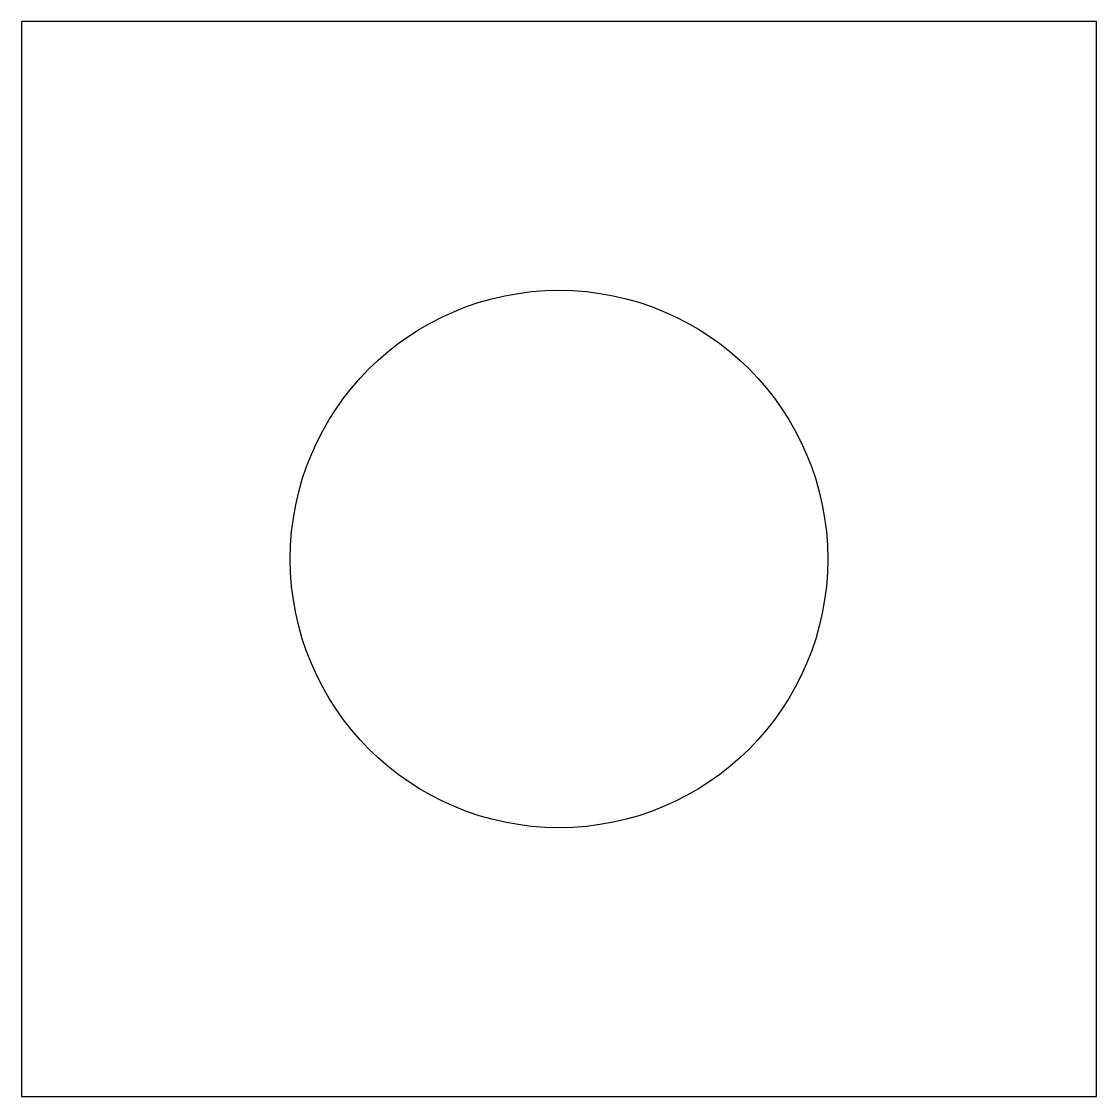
# Model space of a CAD drawing. Header units: millimetres. Extents: x -1 to 1, y -1 to 1.
import ezdxf

# ---------------------------------------------------------------- set-up
doc = ezdxf.new("R2010")
doc.units = ezdxf.units.MM
doc.layers.add('jidou1', color=3, linetype='Continuous')

msp = doc.modelspace()

# ---------------------------------------------------------------- linework, layer by layer
at = {"layer": 'jidou1', "color": 3, "linetype": 'Continuous'}
msp.add_lwpolyline([(-1, -1), (1, -1), (1, 1), (-1, 1)], close=True, dxfattribs=at)
msp.add_circle((0, 0), 0.5, dxfattribs=at)

doc.saveas('drawing.dxf')
